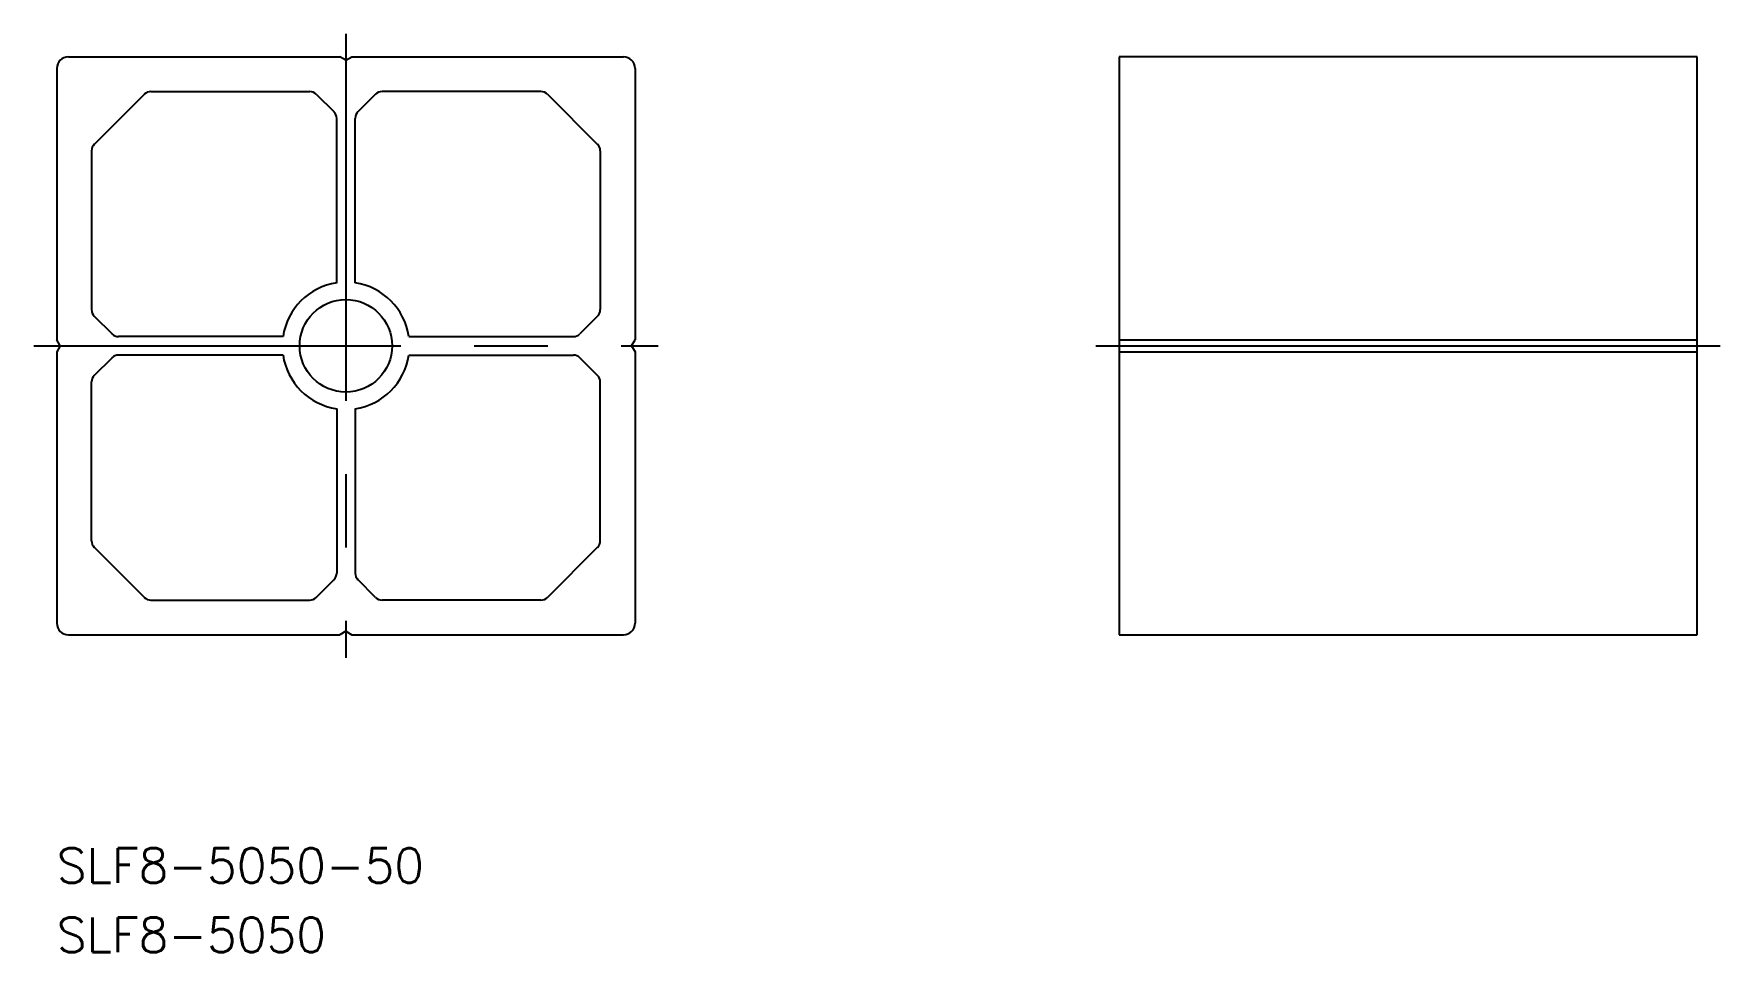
# Model space of a CAD drawing. Extents: x -27 to 119, y -52 to 27.
import ezdxf

# ---------------------------------------------------------------- set-up
doc = ezdxf.new("R2010")
doc.units = 0
doc.linetypes.add('CENTER', pattern=[50.8, 31.75, -6.35, 6.35, -6.35])
doc.layers.get('0').update_dxf_attribs({"linetype": 'CONTINUOUS'})
doc.layers.add('CENTER', color=1, linetype='CENTER')
doc.styles.get("Standard").update_dxf_attribs({"font": 'txt.shx', "height": 3, "bigfont": 'bigfont.shx'})

# ---------------------------------------------------------------- blocks, each defined once
blk = doc.blocks.new('*U4')
at = {"color": 7, "linetype": 'CONTINUOUS'}
blk.add_text('SLF8-5050-50', height=3, dxfattribs=at).set_placement((-25, -46.47))
blk = doc.blocks.new('*U5')
at = {"color": 7, "linetype": 'CONTINUOUS'}
blk.add_text('SLF8-5050', height=3, dxfattribs=at).set_placement((-25, -52.47))

msp = doc.modelspace()

# ---------------------------------------------------------------- linework, layer by layer
at = {"color": 7, "linetype": 'CONTINUOUS'}
for p, q in [((-24, 25), (-0.52, 25)), ((0, 24.7), (-0.52, 25)), ((0, 24.7), (0.52, 25)), ((0.52, 25), (24, 25)), ((66.86, 25), (66.86, -25)), ((116.86, 25), (66.86, 25)), ((116.86, -25), (116.86, 25)), ((-25, 24), (-25, 0.52)), ((25, 24), (25, 0.52)), ((-16.87, 22), (-3.13, 22)), ((16.87, 22), (3.13, 22)), ((-17.43, 21.77), (-21.77, 17.43)), ((-2.57, 21.77), (-1.03, 20.23)), ((2.57, 21.77), (1.03, 20.23)), ((17.43, 21.77), (21.77, 17.43)), ((-0.8, 5.44), (-0.8, 19.67)), ((0.8, 5.44), (0.8, 19.67)), ((-22, 16.87), (-22, 3.13)), ((22, 16.87), (22, 3.13)), ((-21.77, 2.57), (-20.23, 1.03)), ((21.77, 2.57), (20.23, 1.03)), ((-24.7, 0), (-25, 0.52)), ((-5.44, 0.8), (-19.67, 0.8)), ((5.44, 0.8), (19.67, 0.8)), ((24.7, 0), (25, 0.52)), ((66.86, 0.52), (116.86, 0.52)), ((-24.7, 0), (-25, -0.52)), ((-25, -0.52), (-25, -24)), ((-21.77, -2.57), (-20.23, -1.03)), ((-5.44, -0.8), (-19.67, -0.8)), ((5.44, -0.8), (19.67, -0.8)), ((21.77, -2.57), (20.23, -1.03)), ((24.7, 0), (25, -0.52)), ((25, -0.52), (25, -24)), ((66.86, 0), (116.86, 0)), ((66.86, -0.52), (116.86, -0.52)), ((-22, -16.87), (-22, -3.13)), ((22, -16.87), (22, -3.13)), ((-0.8, -5.44), (-0.8, -19.67)), ((0.8, -5.44), (0.8, -19.67)), ((-17.43, -21.77), (-21.77, -17.43)), ((17.43, -21.77), (21.77, -17.43)), ((-2.57, -21.77), (-1.03, -20.23)), ((2.57, -21.77), (1.03, -20.23)), ((-16.87, -22), (-3.13, -22)), ((16.87, -22), (3.13, -22)), ((0, -24.7), (-0.52, -25)), ((0, -24.7), (0.52, -25)), ((-24, -25), (-0.52, -25)), ((0.52, -25), (24, -25)), ((66.86, -25), (116.86, -25))]:
    msp.add_line(p, q, dxfattribs=at)
msp.add_circle((0, 0), 4, dxfattribs=at)
for centre, radius, start, end in [((-24, 24), 1, 90, 180), ((24, 24), 1, 0, 90), ((-16.87, 21.2), 0.8, 90, 135), ((-3.13, 21.2), 0.8, 45, 90), ((3.13, 21.2), 0.8, 90, 135), ((16.87, 21.2), 0.8, 45, 90), ((-1.6, 19.67), 0.8, 0, 45), ((1.6, 19.67), 0.8, 135, 180), ((-21.2, 16.87), 0.8, 135, 180), ((21.2, 16.87), 0.8, 0, 45), ((0, 0), 5.5, 98.3636, 171.6364), ((0, 0), 5.5, 8.3636, 81.6364), ((-21.2, 3.13), 0.8, 180, 225), ((21.2, 3.13), 0.8, 315, 0), ((-19.67, 1.6), 0.8, 225, 270), ((19.67, 1.6), 0.8, 270, 315), ((-19.67, -1.6), 0.8, 90, 135), ((0, 0), 5.5, 188.3636, 261.6364), ((0, 0), 5.5, 278.3636, 351.6364), ((19.67, -1.6), 0.8, 45, 90), ((-21.2, -3.13), 0.8, 135, 180), ((21.2, -3.13), 0.8, 0, 45), ((-21.2, -16.87), 0.8, 180, 225), ((21.2, -16.87), 0.8, 315, 0), ((-1.6, -19.67), 0.8, 315, 0), ((1.6, -19.67), 0.8, 180, 225), ((-16.87, -21.2), 0.8, 225, 270), ((-3.13, -21.2), 0.8, 270, 315), ((3.13, -21.2), 0.8, 225, 270), ((16.87, -21.2), 0.8, 270, 315), ((-24, -24), 1, 180, 270), ((24, -24), 1, 270, 0)]:
    msp.add_arc(centre, radius, start, end, dxfattribs=at)
at = {"layer": 'CENTER', "color": 1, "linetype": 'CENTER'}
for p, q in [((0, 27), (0, -27)), ((-27, 0), (27, 0)), ((64.86, 0), (118.86, 0))]:
    msp.add_line(p, q, dxfattribs=at)

# ---------------------------------------------------------------- block references
at = {"color": 7, "linetype": 'CONTINUOUS'}
for name in ['*U4', '*U5']:
    msp.add_blockref(name, (0, 0), dxfattribs=at)

doc.saveas('drawing.dxf')
